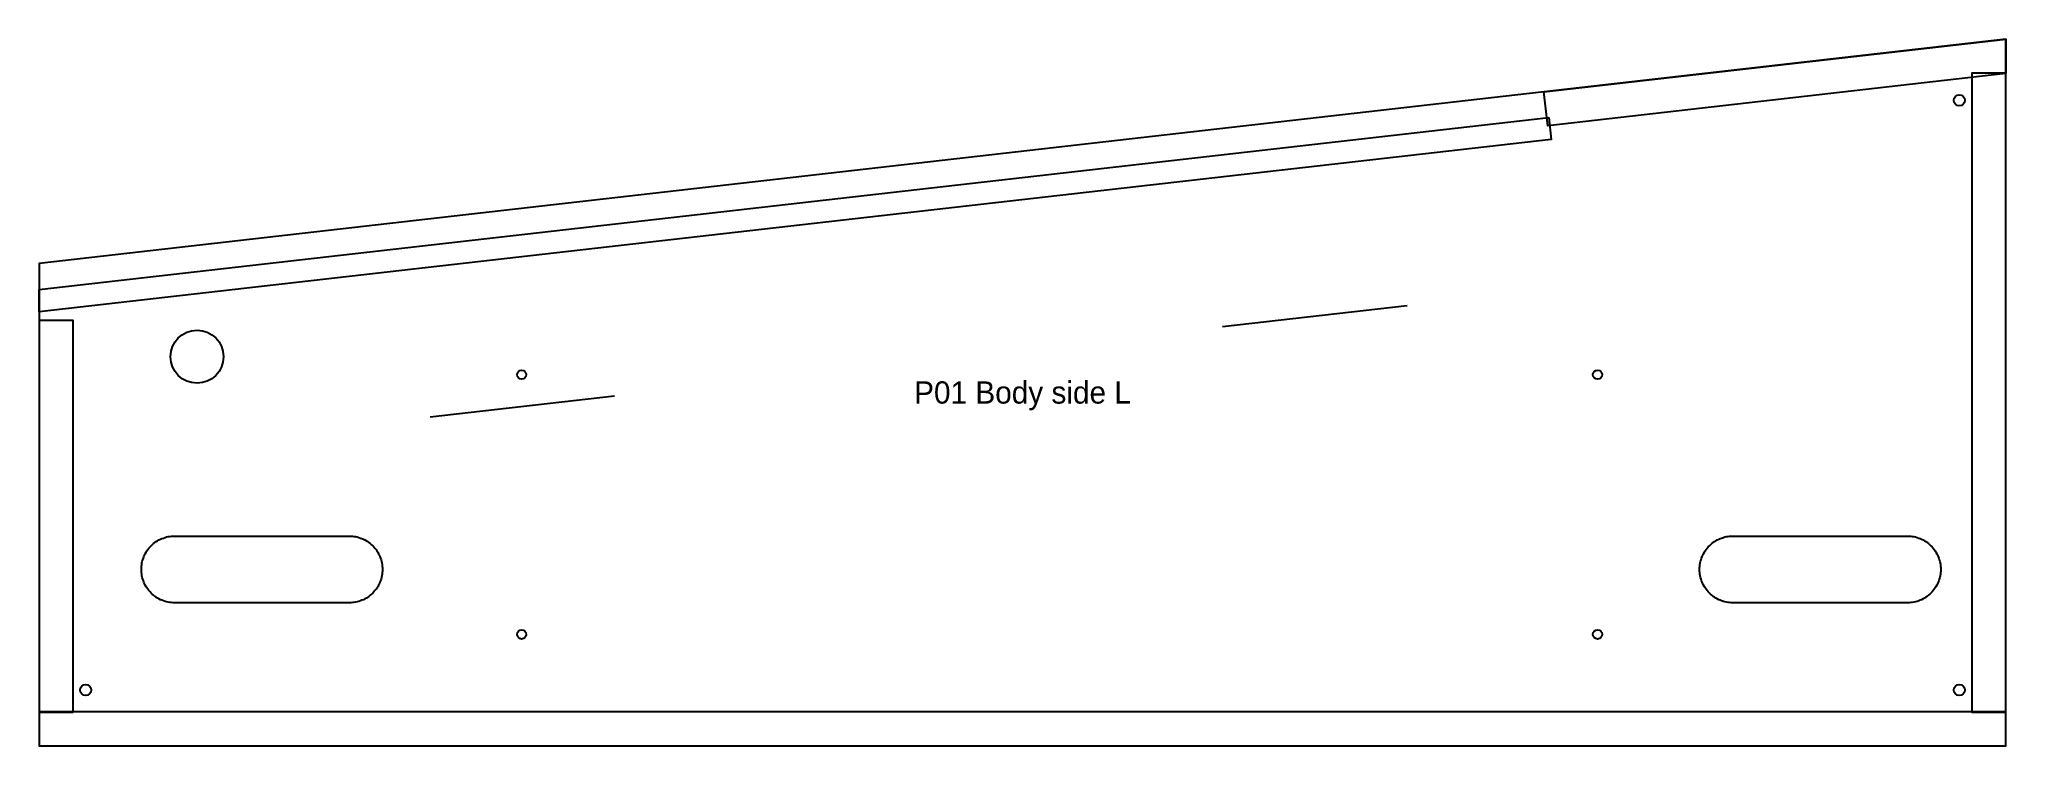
# Model space of a CAD drawing. Header units: millimetres. Extents: x 0 to 1060, y 0 to 381.
import ezdxf
from ezdxf.enums import TextEntityAlignment as Align

# ---------------------------------------------------------------- set-up
doc = ezdxf.new("R2010")
doc.units = ezdxf.units.MM
for name, color, linetype in [('CUT_INSIDE', 5, 'Continuous'), ('CUT_OUTSIDE', 1, 'Continuous'), ('DRILL', 3, 'Continuous'), ('MARK', 8, 'Continuous'), ('NOTES', 7, 'Continuous'), ('POCKET_6', 6, 'Continuous')]:
    doc.layers.add(name, color=color, linetype=linetype)

msp = doc.modelspace()

# ---------------------------------------------------------------- linework, layer by layer
at = {"layer": 'CUT_INSIDE'}
for points in [[(73, 77), (72.1, 77), (71.2, 77.1), (70.4, 77.2), (69.5, 77.3), (68.6, 77.5), (67.8, 77.8), (66.9, 78.1), (66.1, 78.4), (65.3, 78.7), (64.5, 79.1), (63.7, 79.6), (63, 80), (62.3, 80.5), (61.6, 81.1), (60.9, 81.7), (60.3, 82.3), (59.7, 82.9), (59.1, 83.6), (58.5, 84.3), (58, 85), (57.6, 85.7), (57.1, 86.5), (56.7, 87.3), (56.4, 88.1), (56.1, 88.9), (55.8, 89.8), (55.5, 90.6), (55.3, 91.5), (55.2, 92.4), (55.1, 93.2), (55, 94.1), (55, 95), (55, 95.9), (55.1, 96.8), (55.2, 97.6), (55.3, 98.5), (55.5, 99.4), (55.8, 100.2), (56.1, 101.1), (56.4, 101.9), (56.7, 102.7), (57.1, 103.5), (57.6, 104.3), (58, 105), (58.5, 105.7), (59.1, 106.4), (59.7, 107.1), (60.3, 107.7), (60.9, 108.3), (61.6, 108.9), (62.3, 109.5), (63, 110), (63.7, 110.4), (64.5, 110.9), (65.3, 111.3), (66.1, 111.6), (66.9, 111.9), (67.8, 112.2), (68.6, 112.5), (69.5, 112.7), (70.4, 112.8), (71.2, 112.9), (72.1, 113), (73, 113), (167, 113), (167.9, 113), (168.8, 112.9), (169.6, 112.8), (170.5, 112.7), (171.4, 112.5), (172.2, 112.2), (173.1, 111.9), (173.9, 111.6), (174.7, 111.3), (175.5, 110.9), (176.3, 110.4), (177, 110), (177.7, 109.5), (178.4, 108.9), (179.1, 108.3), (179.7, 107.7), (180.3, 107.1), (180.9, 106.4), (181.5, 105.7), (182, 105), (182.4, 104.3), (182.9, 103.5), (183.3, 102.7), (183.6, 101.9), (183.9, 101.1), (184.2, 100.2), (184.5, 99.4), (184.7, 98.5), (184.8, 97.6), (184.9, 96.8), (185, 95.9), (185, 95), (185, 94.1), (184.9, 93.2), (184.8, 92.4), (184.7, 91.5), (184.5, 90.6), (184.2, 89.8), (183.9, 88.9), (183.6, 88.1), (183.3, 87.3), (182.9, 86.5), (182.4, 85.7), (182, 85), (181.5, 84.3), (180.9, 83.6), (180.3, 82.9), (179.7, 82.3), (179.1, 81.7), (178.4, 81.1), (177.7, 80.5), (177, 80), (176.3, 79.6), (175.5, 79.1), (174.7, 78.7), (173.9, 78.4), (173.1, 78.1), (172.2, 77.8), (171.4, 77.5), (170.5, 77.3), (169.6, 77.2), (168.8, 77.1), (167.9, 77), (167, 77), (73, 77)], [(913, 77), (912.1, 77), (911.2, 77.1), (910.4, 77.2), (909.5, 77.3), (908.6, 77.5), (907.8, 77.8), (906.9, 78.1), (906.1, 78.4), (905.3, 78.7), (904.5, 79.1), (903.7, 79.6), (903, 80), (902.3, 80.5), (901.6, 81.1), (900.9, 81.7), (900.3, 82.3), (899.7, 82.9), (899.1, 83.6), (898.5, 84.3), (898, 85), (897.6, 85.7), (897.1, 86.5), (896.7, 87.3), (896.4, 88.1), (896.1, 88.9), (895.8, 89.8), (895.5, 90.6), (895.3, 91.5), (895.2, 92.4), (895.1, 93.2), (895, 94.1), (895, 95), (895, 95.9), (895.1, 96.8), (895.2, 97.6), (895.3, 98.5), (895.5, 99.4), (895.8, 100.2), (896.1, 101.1), (896.4, 101.9), (896.7, 102.7), (897.1, 103.5), (897.6, 104.3), (898, 105), (898.5, 105.7), (899.1, 106.4), (899.7, 107.1), (900.3, 107.7), (900.9, 108.3), (901.6, 108.9), (902.3, 109.5), (903, 110), (903.7, 110.4), (904.5, 110.9), (905.3, 111.3), (906.1, 111.6), (906.9, 111.9), (907.8, 112.2), (908.6, 112.5), (909.5, 112.7), (910.4, 112.8), (911.2, 112.9), (912.1, 113), (913, 113), (1007, 113), (1007.9, 113), (1008.8, 112.9), (1009.6, 112.8), (1010.5, 112.7), (1011.4, 112.5), (1012.2, 112.2), (1013.1, 111.9), (1013.9, 111.6), (1014.7, 111.3), (1015.5, 110.9), (1016.3, 110.4), (1017, 110), (1017.7, 109.5), (1018.4, 108.9), (1019.1, 108.3), (1019.7, 107.7), (1020.3, 107.1), (1020.9, 106.4), (1021.5, 105.7), (1022, 105), (1022.4, 104.3), (1022.9, 103.5), (1023.3, 102.7), (1023.6, 101.9), (1023.9, 101.1), (1024.2, 100.2), (1024.5, 99.4), (1024.7, 98.5), (1024.8, 97.6), (1024.9, 96.8), (1025, 95.9), (1025, 95), (1025, 94.1), (1024.9, 93.2), (1024.8, 92.4), (1024.7, 91.5), (1024.5, 90.6), (1024.2, 89.8), (1023.9, 88.9), (1023.6, 88.1), (1023.3, 87.3), (1022.9, 86.5), (1022.4, 85.7), (1022, 85), (1021.5, 84.3), (1020.9, 83.6), (1020.3, 82.9), (1019.7, 82.3), (1019.1, 81.7), (1018.4, 81.1), (1017.7, 80.5), (1017, 80), (1016.3, 79.6), (1015.5, 79.1), (1014.7, 78.7), (1013.9, 78.4), (1013.1, 78.1), (1012.2, 77.8), (1011.4, 77.5), (1010.5, 77.3), (1009.6, 77.2), (1008.8, 77.1), (1007.9, 77), (1007, 77), (913, 77)]]:
    msp.add_lwpolyline(points, close=True, dxfattribs=at)
msp.add_circle((85, 209.7), 14.3, dxfattribs=at)
at = {"layer": 'CUT_OUTSIDE'}
msp.add_lwpolyline([(0, 0), (1060, 0), (1060, 380.8), (0, 260), (0, 0)], close=True, dxfattribs=at)
at = {"layer": 'DRILL'}
for centre, radius in [((1035, 347.9), 3), ((260, 200), 2.5), ((840, 200), 2.5), ((260, 60), 2.5), ((840, 60), 2.5), ((25, 30), 3), ((1035, 30), 3)]:
    msp.add_circle(centre, radius, dxfattribs=at)
at = {"layer": 'MARK'}
for points in [[(637.9, 226), (737.3, 237.3)], [(210.7, 177.3), (310.1, 188.6)]]:
    msp.add_lwpolyline(points, dxfattribs=at)
at = {"layer": 'POCKET_6'}
for points in [[(1060, 380.8), (1060, 362.4), (813.2, 334.2), (811.1, 352.4), (1060, 380.8)], [(1060, 18), (1060, 362.6), (1041.7, 362.6), (1041.7, 18), (1060, 18)], [(813.7, 338.6), (815, 326.7), (0, 233.8), (0, 245.9), (813.7, 338.6)], [(18.3, 18), (18.3, 229.2), (0, 229.2), (0, 18), (18.3, 18)], [(1060, 0), (1060, 18.3), (0, 18.3), (0, 0), (1060, 0)]]:
    msp.add_lwpolyline(points, close=True, dxfattribs=at)

# ---------------------------------------------------------------- texts
at = {"layer": 'NOTES'}
msp.add_text('P01 Body side L', height=12, dxfattribs=at).set_placement((530, 190.4), align=Align.MIDDLE_CENTER)

doc.saveas('drawing.dxf')
